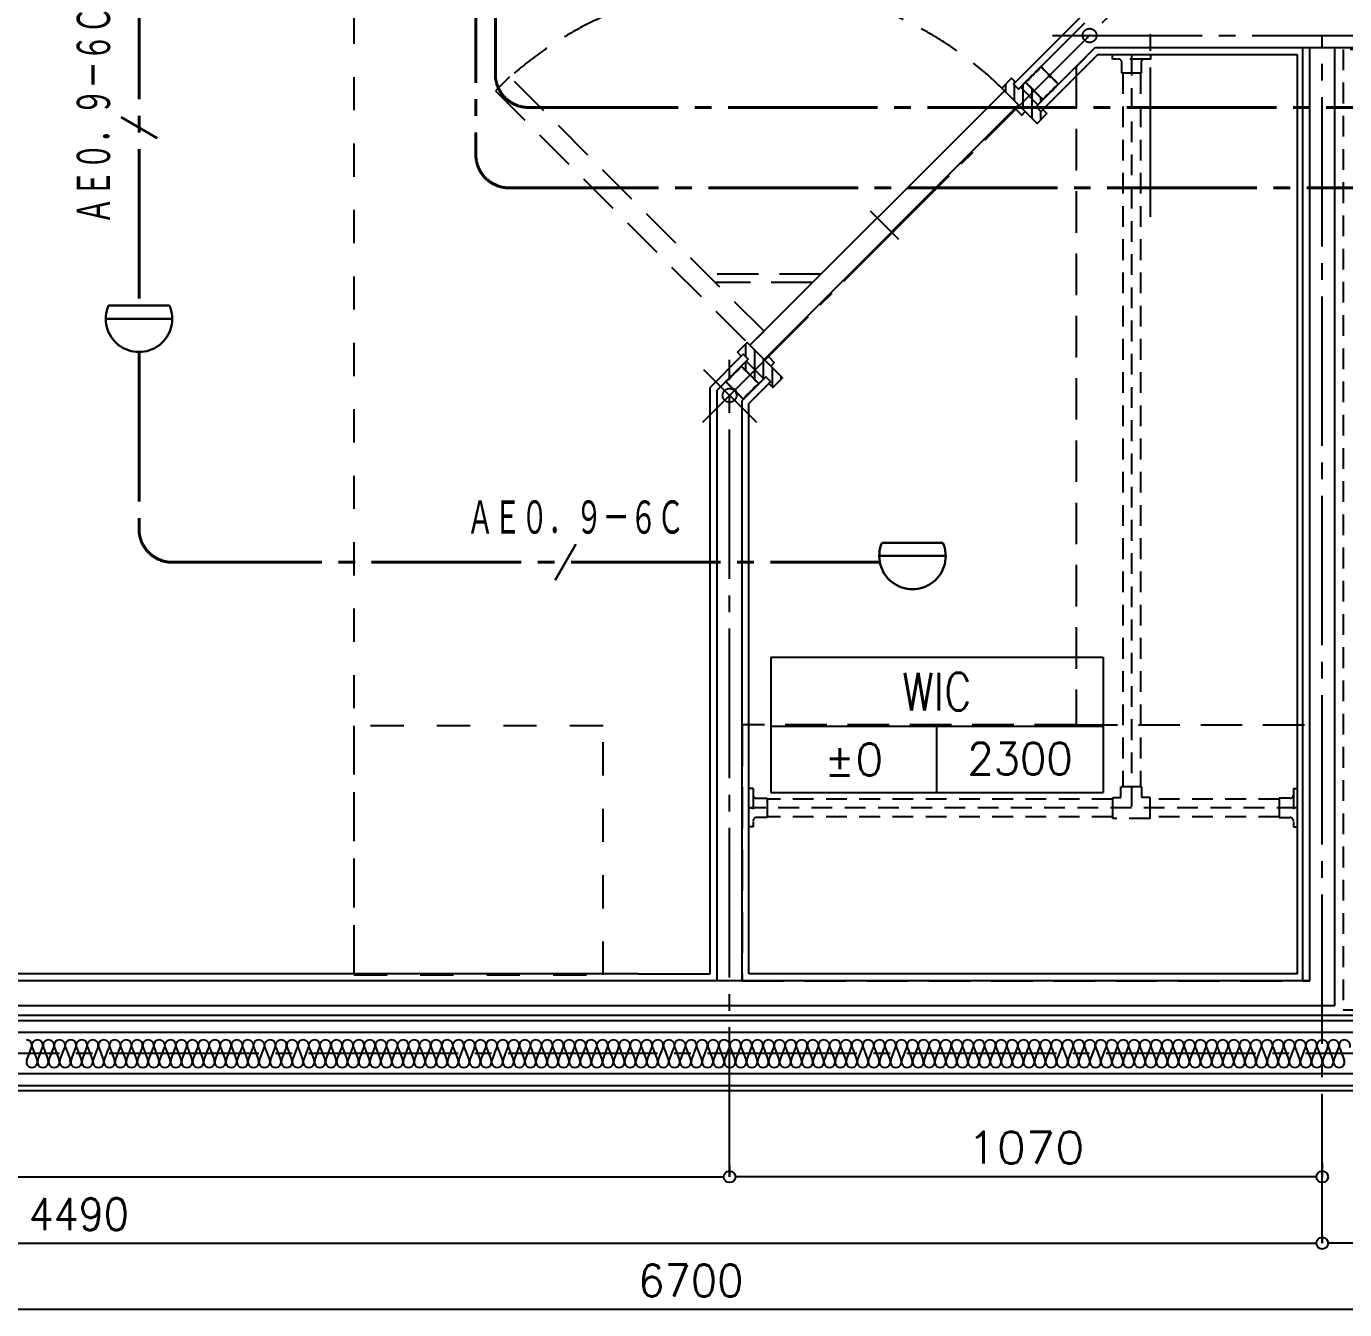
# Model space of a CAD drawing. Header units: millimetres. Extents: x 8300 to 98248, y -10383 to 40000.
# Drawn here: x 24750 to 27130, y 11837 to 14155 of the extents above; entities that cross this region are included whole.
import ezdxf
from ezdxf.enums import TextEntityAlignment as Align

# ---------------------------------------------------------------- set-up
doc = ezdxf.new("R2010")
doc.units = ezdxf.units.MM
doc.header["$LTSCALE"] = 300
for name, pattern in [('CADEWA_LINE5', [1.2, 0.9, -0.1, 0.1, -0.1]), ('CADEWA_LINE6', [2.1, 1.8, -0.1, 0.1, -0.1]), ('DASH-N', [0.375, 0.25, -0.125]), ('DASH-S', [0.2, 0.125, -0.075]), ('HIDDEN3', [0.2, 0.1, -0.1])]:
    doc.linetypes.add(name, pattern=pattern)
for name, color, linetype in [('525EH_Tenjyo(3)', 7, 'CONTINUOUS'), ('E配T_その他－１', 7, 'CONTINUOUS'), ('K建0_壁', 7, 'CONTINUOUS')]:
    doc.layers.add(name, color=color, linetype=linetype)
doc.styles.add('MS Gothic2', font='msgothic.ttc', dxfattribs={"width": 0.6})
doc.styles.add('txt2', font='txt.shx', dxfattribs={"width": 1.197332, "bigfont": 'extfont2'})

# ---------------------------------------------------------------- blocks, each defined once
blk = doc.blocks.new('ZGroup251', base_point=(25157.4, 15789.9))
at = {"layer": 'E配T_その他－１', "color": 1, "linetype": 'CADEWA_LINE5', "lineweight": 40}
for p, q in [((25597.2, 14322.8), (25597.2, 14068)), ((25657.2, 14008), (27764.8, 14008))]:
    blk.add_line(p, q, dxfattribs=at)
blk.add_arc((25657.2, 14068), 60, 180, 270, dxfattribs=at)
blk = doc.blocks.new('ZGroup253', base_point=(25617.7, 15705.3))
at = {"layer": 'E配T_その他－１', "color": 1, "linetype": 'CADEWA_LINE5', "lineweight": 40}
for p, q in [((25561.9, 14322.8), (25561.9, 13922.8)), ((25621.9, 13862.8), (28685.4, 13862.8))]:
    blk.add_line(p, q, dxfattribs=at)
blk.add_arc((25621.9, 13922.8), 60, 180, 270, dxfattribs=at)
blk = doc.blocks.new('ZGroup275', base_point=(24953.8, 13608.4))
at = {"layer": '525EH_Tenjyo(3)', "color": 6, "linetype": 'Continuous', "lineweight": 30}
for p, q in [((24898.9, 13650.4), (25008.8, 13650.4)), ((24893.9, 13626.4), (25013.8, 13626.4))]:
    blk.add_line(p, q, dxfattribs=at)
blk.add_arc((24953.8, 13626.4), 60, 156.4305, 23.5695, dxfattribs=at)
blk = doc.blocks.new('ZGroup276', base_point=(26350.2, 13180))
at = {"layer": '525EH_Tenjyo(3)', "color": 6, "linetype": 'Continuous', "lineweight": 30}
for p, q in [((26295.3, 13222), (26405.2, 13222)), ((26290.3, 13198), (26410.2, 13198))]:
    blk.add_line(p, q, dxfattribs=at)
blk.add_arc((26350.2, 13198), 60, 156.4305, 23.5695, dxfattribs=at)
blk = doc.blocks.new('ZGroup277', base_point=(26876.2, 14282.1))
at = {"layer": 'E配T_その他－１', "color": 1, "linetype": 'CADEWA_LINE5', "lineweight": 40}
blk.add_line((24953.8, 14292.8), (24953.8, 13650.4), dxfattribs=at)
blk = doc.blocks.new('ZGroup278', base_point=(24903.3, 13990.3))
at = {"layer": 'E配T_その他－１', "color": 3, "linetype": 'Continuous', "lineweight": 30}
blk.add_line((24921.4, 13990.3), (24986.3, 13952.8), dxfattribs=at)
at = {"layer": 'E配T_その他－１', "color": 3, "lineweight": -3, "style": 'MS Gothic2', "width": 0.6}
blk.add_text('ＡＥ０．９－６Ｃ', height=60, rotation=90, dxfattribs=at).set_placement((24871.5, 13797.1), align=Align.MIDDLE_LEFT)
blk = doc.blocks.new('ZGroup279', base_point=(25622.6, 13376.5))
at = {"layer": 'E配T_その他－１', "color": 1, "linetype": 'CADEWA_LINE5', "lineweight": 40}
for p, q in [((24953.8, 13566.4), (24953.8, 13246.6)), ((25013.8, 13186.6), (26291.3, 13186.6))]:
    blk.add_line(p, q, dxfattribs=at)
blk.add_arc((25013.8, 13246.6), 60, 180, 270, dxfattribs=at)
blk = doc.blocks.new('ZGroup280', base_point=(25738.5, 13236.9))
at = {"layer": 'E配T_その他－１', "color": 3, "linetype": 'Continuous', "lineweight": 30}
blk.add_line((25742.4, 13219.1), (25704.9, 13154.2), dxfattribs=at)
at = {"layer": 'E配T_その他－１', "color": 3, "lineweight": -3, "style": 'MS Gothic2', "width": 0.6}
blk.add_text('ＡＥ０．９－６Ｃ', height=60, dxfattribs=at).set_placement((25545.3, 13268.3), align=Align.MIDDLE_LEFT)
blk = doc.blocks.new('ZGroup295', base_point=(26394.4, 12893))
at = {"layer": 'K建0_壁', "color": 250, "linetype": 'Continuous', "lineweight": -3}
for p, q in [((26094.4, 13015.5), (26694.4, 13015.5)), ((26094.4, 13015.5), (26094.4, 12770.5)), ((26694.4, 13015.5), (26694.4, 12770.5)), ((26094.4, 12890.5), (26694.4, 12890.5)), ((26394.4, 12770.5), (26394.4, 12890.5)), ((26094.4, 12770.5), (26694.4, 12770.5))]:
    blk.add_line(p, q, dxfattribs=at)
at = {"layer": 'K建0_壁', "color": 250, "lineweight": -3, "style": 'txt2'}
for s, height, width, p in [('WIC', 67.93, 0.809556, (26394.4, 12953)), ('±0', 57.6, 1.034314, (26244.4, 12830.5)), ('2300', 57.6, 0.9625, (26544.4, 12831.8))]:
    blk.add_text(s, height=height, dxfattribs=dict(at, width=width)).set_placement(p, align=Align.MIDDLE_CENTER)

msp = doc.modelspace()

# ---------------------------------------------------------------- linework, layer by layer
at = {"layer": 'K建0_壁', "color": 250, "linetype": 'CADEWA_LINE5', "lineweight": -3}
for p, q in [((26780, 13810.3), (26780, 19391.4)), ((25971.6, 13439.6), (26719.4, 14187.4)), ((26603.2, 14138), (29267, 14138)), ((27090, 11956.7), (27090, 14138)), ((26020, 12076.7), (26020, 13552.4)), ((25973.1, 13534.9), (26068.4, 13439.6)), ((19860, 12300), (31156, 12300))]:
    msp.add_line(p, q, dxfattribs=at)
at = {"layer": 'K建0_壁', "color": 250, "linetype": 'Continuous', "lineweight": -3}
for p, q in [((26655.5, 14173), (26536.2, 14053.7)), ((26660.7, 14160.5), (26545, 14044.8)), ((26679.3, 14115.5), (26576.8, 14013)), ((28368, 14115.5), (26679.3, 14115.5)), ((27055, 12430.5), (27055, 14115.5)), ((27067.5, 12430.5), (27067.5, 14115.5)), ((26684.5, 14103), (26585.7, 14004.2)), ((27045.5, 14103), (26684.5, 14103)), ((27045.5, 12443), (27045.5, 14103)), ((26564.5, 14064.3), (26566.9, 14066.8)), ((26564.9, 14064), (26567.2, 14066.4)), ((26566.9, 14066.8), (26568.4, 14067.4)), ((26567.2, 14066.4), (26568.6, 14067)), ((26569.1, 14068.9), (26568.4, 14067.4)), ((26569.4, 14068.6), (26568.8, 14067.2)), ((26571.5, 14071.4), (26569.1, 14068.9)), ((26571.8, 14071), (26569.4, 14068.6)), ((26573, 14072), (26571.5, 14071.4)), ((26573.4, 14071.7), (26571.8, 14071)), ((26573.7, 14073.5), (26573, 14072)), ((26574, 14073.1), (26573.4, 14071.7)), ((26575.1, 14074.1), (26573.7, 14073.5)), ((26575.5, 14073.8), (26574, 14073.1)), ((26575.8, 14075.6), (26575.1, 14074.1)), ((26576.1, 14075.3), (26575.5, 14073.8)), ((26577.3, 14076.2), (26575.8, 14075.6)), ((26577.6, 14075.9), (26576.1, 14075.3)), ((26577.9, 14077.7), (26577.3, 14076.2)), ((26578.3, 14077.5), (26577.6, 14075.9)), ((26581.4, 14081.3), (26577.9, 14077.7)), ((26581.8, 14080.9), (26578.2, 14077.4)), ((26589.4, 14074.1), (26582.5, 14080.9)), ((26582.9, 14081.3), (26589.7, 14074.4)), ((26589.4, 14074.1), (26589.2, 14073.2)), ((26590.1, 14073.4), (26589.2, 14073.2)), ((26589.7, 14074.4), (26589.6, 14073.6)), ((26589.6, 14073.6), (26590.4, 14073.7)), ((26590.1, 14073.4), (26599.3, 14064.2)), ((26590.4, 14073.7), (26599.7, 14064.5)), ((26595.2, 14066.4), (26598.4, 14063.2)), ((26595.8, 14067), (26595.5, 14066.7)), ((26595.5, 14066.7), (26598.7, 14063.5)), ((26595.8, 14067), (26599, 14063.8)), ((26518, 14049.6), (26518, 14036.5)), ((26533.9, 14056), (26533.9, 14051.4)), ((26533.9, 14048.9), (26533.9, 14020.7)), ((26554.6, 14054.4), (26558.1, 14057.9)), ((26554.6, 14053), (26561.4, 14046.1)), ((26554.9, 14054.1), (26558.4, 14057.6)), ((26561.7, 14046.5), (26554.9, 14053.3)), ((26558.1, 14057.9), (26559.6, 14058.6)), ((26558.3, 14057.5), (26559.9, 14058.2)), ((26559.6, 14058.6), (26560.2, 14060)), ((26559.9, 14058.2), (26560.6, 14059.7)), ((26560.2, 14060), (26561.7, 14060.7)), ((26560.6, 14059.7), (26562.1, 14060.3)), ((26561.4, 14046.1), (26562.3, 14046.3)), ((26561.7, 14060.7), (26562.4, 14062.2)), ((26561.7, 14046.5), (26562.6, 14046.6)), ((26562.1, 14060.3), (26562.7, 14061.8)), ((26562.3, 14046.3), (26562.1, 14045.4)), ((26562.1, 14045.4), (26577.4, 14030.1)), ((26562.4, 14062.2), (26563.8, 14062.8)), ((26562.5, 14045.7), (26562.6, 14046.6)), ((26577.7, 14030.5), (26562.5, 14045.7)), ((26562.7, 14061.8), (26564.2, 14062.5)), ((26563.8, 14062.8), (26564.5, 14064.3)), ((26564.2, 14062.5), (26564.9, 14064)), ((26605.4, 14058.1), (26600.3, 14063.1)), ((26600.7, 14063.5), (26605.7, 14058.4)), ((26605.8, 14043.5), (26605.1, 14042)), ((26605.4, 14058.1), (26605.2, 14057.2)), ((26606.1, 14057.4), (26605.2, 14057.2)), ((26606.1, 14043.1), (26605.5, 14041.7)), ((26605.6, 14057.6), (26605.7, 14058.4)), ((26606.4, 14057.7), (26605.6, 14057.6)), ((26607.3, 14044.1), (26605.8, 14043.5)), ((26606.1, 14057.4), (26612.9, 14050.5)), ((26607.6, 14043.8), (26606.1, 14043.1)), ((26613.3, 14050.9), (26606.4, 14057.7)), ((26607.9, 14045.6), (26607.3, 14044.1)), ((26608.2, 14045.3), (26607.6, 14043.8)), ((26609.5, 14046.3), (26607.9, 14045.6)), ((26609.7, 14045.9), (26608.2, 14045.3)), ((26609.5, 14046.3), (26612.9, 14049.8)), ((26613.3, 14049.4), (26609.7, 14045.9)), ((26578.3, 14030.3), (26577.4, 14030.1)), ((26577.7, 14030.5), (26578.6, 14030.6)), ((26578.1, 14029.4), (26578.3, 14030.3)), ((26578.1, 14029.4), (26585, 14022.6)), ((26578.5, 14029.7), (26578.6, 14030.6)), ((26578.5, 14029.7), (26585.3, 14022.9)), ((26581.5, 14026.1), (26581.5, 14017.7)), ((26589.5, 14026.4), (26586.1, 14022.9)), ((26586.4, 14022.6), (26589.9, 14026.1)), ((26589.5, 14026.4), (26590.2, 14027.9)), ((26589.9, 14026.1), (26590.6, 14027.6)), ((26590.2, 14027.9), (26591.7, 14028.6)), ((26590.6, 14027.6), (26592, 14028.2)), ((26591.7, 14028.6), (26592.3, 14030.1)), ((26592, 14028.2), (26592.7, 14029.7)), ((26592.3, 14030.1), (26593.8, 14030.7)), ((26592.7, 14029.7), (26594.2, 14030.4)), ((26593.8, 14030.7), (26594.5, 14032.2)), ((26594.2, 14030.4), (26594.8, 14031.8)), ((26594.5, 14032.2), (26596, 14032.9)), ((26594.8, 14031.8), (26596.3, 14032.5)), ((26596, 14032.9), (26598.4, 14035.2)), ((26596.3, 14032.5), (26598.8, 14034.9)), ((26599.1, 14036.8), (26598.4, 14035.2)), ((26598.8, 14034.9), (26599.4, 14036.4)), ((26599.1, 14036.8), (26600.6, 14037.4)), ((26600.9, 14037.1), (26599.4, 14036.4)), ((26603, 14039.8), (26600.6, 14037.4)), ((26603.4, 14039.5), (26600.9, 14037.1)), ((26604, 14041), (26603.4, 14039.5)), ((26605.5, 14041.7), (26604, 14041)), ((26581.5, 14001.3), (26581.5, 13985.8)), ((26273.8, 13821.1), (26324.7, 13770.2)), ((26048.9, 13580.6), (26048.9, 13558.1)), ((26041.2, 13558.7), (25985, 13502.5)), ((26050.1, 13549.9), (25997.5, 13497.3)), ((26048.9, 13548.8), (26048.9, 13533.3)), ((26018.7, 13517.6), (26019.3, 13519.1)), ((26019, 13517.3), (26019.6, 13518.8)), ((26019.3, 13519.1), (26020.8, 13519.7)), ((26019.6, 13518.8), (26021.1, 13519.4)), ((26020.8, 13519.7), (26021.4, 13521.2)), ((26021.1, 13519.4), (26021.8, 13520.9)), ((26021.4, 13521.2), (26022.9, 13521.9)), ((26021.8, 13520.9), (26023.2, 13521.5)), ((26022.9, 13521.9), (26023.5, 13523.4)), ((26023.2, 13521.5), (26023.9, 13523.1)), ((26023.5, 13523.4), (26026, 13525.8)), ((26023.9, 13523.1), (26026.3, 13525.5)), ((26026, 13525.8), (26027.5, 13526.5)), ((26026.3, 13525.5), (26027.7, 13526.1)), ((26028.1, 13528), (26027.5, 13526.5)), ((26028.5, 13527.7), (26027.9, 13526.3)), ((26030.6, 13530.4), (26028.1, 13528)), ((26030.9, 13530), (26028.5, 13527.7)), ((26032.1, 13531.1), (26030.6, 13530.4)), ((26032.4, 13530.7), (26030.9, 13530)), ((26032.7, 13532.5), (26032.1, 13531.1)), ((26033.1, 13532.2), (26032.4, 13530.7)), ((26034.2, 13533.2), (26032.7, 13532.5)), ((26034.6, 13532.8), (26033.1, 13532.2)), ((26034.8, 13534.7), (26034.2, 13533.2)), ((26035.2, 13534.3), (26034.6, 13532.8)), ((26036.3, 13535.3), (26034.8, 13534.7)), ((26036.7, 13535), (26035.2, 13534.3)), ((26037, 13536.8), (26036.3, 13535.3)), ((26037.4, 13536.6), (26036.7, 13535)), ((26040.5, 13540.3), (26037, 13536.8)), ((26040.8, 13540), (26037.3, 13536.5)), ((26048.4, 13533.2), (26041.6, 13540)), ((26041.9, 13540.3), (26048.8, 13533.5)), ((26048.4, 13533.2), (26048.3, 13532.3)), ((26049.2, 13532.4), (26048.3, 13532.3)), ((26048.8, 13533.5), (26048.6, 13532.6)), ((26048.6, 13532.6), (26049.5, 13532.8)), ((26064.4, 13517.2), (26049.2, 13532.4)), ((26049.5, 13532.8), (26064.8, 13517.5)), ((26096.6, 13538.7), (26096.6, 13503.4)), ((26112.4, 13522.8), (26112.4, 13516.8)), ((25985, 12443), (25985, 13502.5)), ((25997.5, 12430.5), (25997.5, 13497.3)), ((26013.6, 13513.5), (26017.2, 13517)), ((26013.6, 13512), (26020.5, 13505.2)), ((26014, 13513.1), (26017.5, 13516.7)), ((26020.8, 13505.5), (26014, 13512.4)), ((26017.2, 13517), (26018.7, 13517.6)), ((26017.3, 13516.6), (26019, 13517.3)), ((26020.5, 13505.2), (26021.3, 13505.3)), ((26020.8, 13505.5), (26021.7, 13505.7)), ((26021.3, 13505.3), (26021.2, 13504.5)), ((26021.2, 13504.5), (26030.4, 13495.2)), ((26021.5, 13504.8), (26021.7, 13505.7)), ((26021.5, 13504.8), (26030.7, 13495.6)), ((26027.9, 13499.1), (26028.2, 13499.4)), ((26027.9, 13499.1), (26031.1, 13495.9)), ((26028.2, 13499.4), (26031.4, 13496.2)), ((26028.5, 13499.7), (26031.7, 13496.5)), ((26081.9, 13518.1), (26042.5, 13478.7)), ((26090.7, 13509.2), (26055, 13473.5)), ((26058.1, 13495.8), (26057.5, 13494.3)), ((26057.8, 13494), (26058.5, 13495.5)), ((26058.1, 13495.8), (26059.7, 13496.5)), ((26060, 13496.1), (26058.5, 13495.5)), ((26062, 13498.9), (26059.7, 13496.5)), ((26062.4, 13498.6), (26060, 13496.1)), ((26062.7, 13500.4), (26062, 13498.9)), ((26063.1, 13500.1), (26062.4, 13498.6)), ((26064.2, 13501.1), (26062.7, 13500.4)), ((26064.5, 13500.7), (26063.1, 13500.1)), ((26064.8, 13502.6), (26064.2, 13501.1)), ((26064.4, 13517.2), (26064.3, 13516.3)), ((26065.2, 13516.4), (26064.3, 13516.3)), ((26065.2, 13502.2), (26064.5, 13500.7)), ((26064.6, 13516.6), (26064.8, 13517.5)), ((26065.5, 13516.8), (26064.6, 13516.6)), ((26066.3, 13503.2), (26064.8, 13502.6)), ((26065.2, 13516.4), (26072, 13509.6)), ((26066.7, 13502.8), (26065.2, 13502.2)), ((26065.5, 13516.8), (26072.3, 13509.9)), ((26067, 13504.7), (26066.3, 13503.2)), ((26067.3, 13504.3), (26066.7, 13502.8)), ((26068.5, 13505.4), (26067, 13504.7)), ((26068.8, 13505), (26067.3, 13504.3)), ((26068.5, 13505.4), (26072, 13508.8)), ((26072.3, 13508.5), (26068.8, 13505)), ((26031.4, 13494.2), (26036.5, 13489.2)), ((26036.8, 13489.5), (26031.8, 13494.6)), ((26037.3, 13489.3), (26036.5, 13489.2)), ((26036.8, 13489.5), (26037.7, 13489.7)), ((26037.2, 13488.5), (26037.3, 13489.3)), ((26044, 13481.6), (26037.2, 13488.5)), ((26037.5, 13488.8), (26037.7, 13489.7)), ((26037.5, 13488.8), (26044.4, 13482)), ((26042.5, 12430.5), (26042.5, 13478.7)), ((26048.6, 13485.4), (26045.1, 13482)), ((26045.5, 13481.6), (26049, 13485.2)), ((26048.6, 13485.4), (26049.3, 13487)), ((26049, 13485.2), (26049.6, 13486.7)), ((26049.3, 13487), (26050.8, 13487.6)), ((26049.6, 13486.7), (26051.1, 13487.3)), ((26050.8, 13487.6), (26051.4, 13489.1)), ((26051.1, 13487.3), (26051.7, 13488.8)), ((26051.4, 13489.1), (26052.9, 13489.8)), ((26051.7, 13488.8), (26053.2, 13489.4)), ((26053.2, 13489.4), (26053.9, 13490.9)), ((26053.9, 13490.9), (26055.4, 13491.5)), ((26055, 12443), (26055, 13473.5)), ((26055.1, 13491.9), (26057.5, 13494.3)), ((26055.4, 13491.5), (26057.8, 13494)), ((27067.5, 12430.5), (22757.5, 12430.5)), ((25855, 12443), (22770, 12443)), ((25855, 12443), (25985, 12443)), ((27045.5, 12443), (26055, 12443)), ((27112.5, 12385.5), (22712.5, 12385.5)), ((29241.5, 12358.5), (22650, 12358.5)), ((29962.5, 12337.5), (22650, 12337.5)), ((24751.1, 12287.5), (24759.8, 12310.4)), ((24761.1, 12310.4), (24769.8, 12287.5)), ((24771.1, 12287.5), (24779.8, 12310.4)), ((24781.1, 12310.4), (24789.8, 12287.5)), ((24791.1, 12287.5), (24799.8, 12310.4)), ((24801.1, 12310.4), (24809.8, 12287.5)), ((24811.1, 12287.5), (24819.8, 12310.4)), ((24821.1, 12310.4), (24829.8, 12287.5)), ((24831.1, 12287.5), (24839.8, 12310.4)), ((24841.1, 12310.4), (24849.8, 12287.5)), ((24851.1, 12287.5), (24859.8, 12310.4)), ((24861.1, 12310.4), (24869.8, 12287.5)), ((24871.1, 12287.5), (24879.8, 12310.4)), ((24881.1, 12310.4), (24889.8, 12287.5)), ((24891.1, 12287.5), (24899.8, 12310.4)), ((24901.1, 12310.4), (24909.8, 12287.5)), ((24911.1, 12287.5), (24919.8, 12310.4)), ((24921.1, 12310.4), (24929.8, 12287.5)), ((24931.1, 12287.5), (24939.8, 12310.4)), ((24941.1, 12310.4), (24949.8, 12287.5)), ((24951.1, 12287.5), (24959.8, 12310.4)), ((24961.1, 12310.4), (24969.8, 12287.5)), ((24971.1, 12287.5), (24979.8, 12310.4)), ((24981.1, 12310.4), (24989.8, 12287.5)), ((24991.1, 12287.5), (24999.8, 12310.4)), ((25001.1, 12310.4), (25009.8, 12287.5)), ((25011.1, 12287.5), (25019.8, 12310.4)), ((25021.1, 12310.4), (25029.8, 12287.5)), ((25031.1, 12287.5), (25039.8, 12310.4)), ((25041.1, 12310.4), (25049.8, 12287.5)), ((25051.1, 12287.5), (25059.8, 12310.4)), ((25061.1, 12310.4), (25069.8, 12287.5)), ((25071.1, 12287.5), (25079.8, 12310.4)), ((25081.1, 12310.4), (25089.8, 12287.5)), ((25091.1, 12287.5), (25099.8, 12310.4)), ((25101.1, 12310.4), (25109.8, 12287.5)), ((25111.1, 12287.5), (25119.8, 12310.4)), ((25121.1, 12310.4), (25129.8, 12287.5)), ((25131.1, 12287.5), (25139.8, 12310.4)), ((25141.1, 12310.4), (25149.8, 12287.5)), ((25151.1, 12287.5), (25159.8, 12310.4)), ((25161.1, 12310.4), (25169.8, 12287.5)), ((25171.1, 12287.5), (25179.8, 12310.4)), ((25181.1, 12310.4), (25189.8, 12287.5)), ((25191.1, 12287.5), (25199.8, 12310.4)), ((25201.1, 12310.4), (25209.8, 12287.5)), ((25211.1, 12287.5), (25219.8, 12310.4)), ((25221.1, 12310.4), (25229.8, 12287.5)), ((25231.1, 12287.5), (25239.8, 12310.4)), ((25241.1, 12310.4), (25249.8, 12287.5)), ((25251.1, 12287.5), (25259.8, 12310.4)), ((25261.1, 12310.4), (25269.8, 12287.5)), ((25271.1, 12287.5), (25279.8, 12310.4)), ((25281.1, 12310.4), (25289.8, 12287.5)), ((25291.1, 12287.5), (25299.8, 12310.4)), ((25301.1, 12310.4), (25309.8, 12287.5)), ((25311.1, 12287.5), (25319.8, 12310.4)), ((25321.1, 12310.4), (25329.8, 12287.5)), ((25331.1, 12287.5), (25339.8, 12310.4)), ((25341.1, 12310.4), (25349.8, 12287.5)), ((25351.1, 12287.5), (25359.8, 12310.4)), ((25361.1, 12310.4), (25369.8, 12287.5)), ((25371.1, 12287.5), (25379.8, 12310.4)), ((25381.1, 12310.4), (25389.8, 12287.5)), ((25391.1, 12287.5), (25399.8, 12310.4)), ((25401.1, 12310.4), (25409.8, 12287.5)), ((25411.1, 12287.5), (25419.8, 12310.4)), ((25421.1, 12310.4), (25429.8, 12287.5)), ((25431.1, 12287.5), (25439.8, 12310.4)), ((25441.1, 12310.4), (25449.8, 12287.5)), ((25451.1, 12287.5), (25459.8, 12310.4)), ((25461.1, 12310.4), (25469.8, 12287.5)), ((25471.1, 12287.5), (25479.8, 12310.4)), ((25481.1, 12310.4), (25489.8, 12287.5)), ((25491.1, 12287.5), (25499.8, 12310.4)), ((25501.1, 12310.4), (25509.8, 12287.5)), ((25511.1, 12287.5), (25519.8, 12310.4)), ((25521.1, 12310.4), (25529.8, 12287.5)), ((25531.1, 12287.5), (25539.8, 12310.4)), ((25541.1, 12310.4), (25549.8, 12287.5)), ((25551.1, 12287.5), (25559.8, 12310.4)), ((25561.1, 12310.4), (25569.8, 12287.5)), ((25571.1, 12287.5), (25579.8, 12310.4)), ((25581.1, 12310.4), (25589.8, 12287.5)), ((25591.1, 12287.5), (25599.8, 12310.4)), ((25601.1, 12310.4), (25609.8, 12287.5)), ((25611.1, 12287.5), (25619.8, 12310.4)), ((25621.1, 12310.4), (25629.8, 12287.5)), ((25631.1, 12287.5), (25639.8, 12310.4)), ((25641.1, 12310.4), (25649.8, 12287.5)), ((25651.1, 12287.5), (25659.8, 12310.4)), ((25661.1, 12310.4), (25669.8, 12287.5)), ((25671.1, 12287.5), (25679.8, 12310.4)), ((25681.1, 12310.4), (25689.8, 12287.5)), ((25691.1, 12287.5), (25699.8, 12310.4)), ((25701.1, 12310.4), (25709.8, 12287.5)), ((25711.1, 12287.5), (25719.8, 12310.4)), ((25721.1, 12310.4), (25729.8, 12287.5)), ((25731.1, 12287.5), (25739.8, 12310.4)), ((25741.1, 12310.4), (25749.8, 12287.5)), ((25751.1, 12287.5), (25759.8, 12310.4)), ((25761.1, 12310.4), (25769.8, 12287.5)), ((25771.1, 12287.5), (25779.8, 12310.4)), ((25781.1, 12310.4), (25789.8, 12287.5)), ((25791.1, 12287.5), (25799.8, 12310.4)), ((25801.1, 12310.4), (25809.8, 12287.5)), ((25811.1, 12287.5), (25819.8, 12310.4)), ((25821.1, 12310.4), (25829.8, 12287.5)), ((25831.1, 12287.5), (25839.8, 12310.4)), ((25841.1, 12310.4), (25849.8, 12287.5)), ((25851.1, 12287.5), (25859.8, 12310.4)), ((25861.1, 12310.4), (25869.8, 12287.5)), ((25871.1, 12287.5), (25879.8, 12310.4)), ((25881.1, 12310.4), (25889.8, 12287.5)), ((25891.1, 12287.5), (25899.8, 12310.4)), ((25901.1, 12310.4), (25909.8, 12287.5)), ((25911.1, 12287.5), (25919.8, 12310.4)), ((25921.1, 12310.4), (25929.8, 12287.5)), ((25931.1, 12287.5), (25939.8, 12310.4)), ((25941.1, 12310.4), (25949.8, 12287.5)), ((25951.1, 12287.5), (25959.8, 12310.4)), ((25961.1, 12310.4), (25969.8, 12287.5)), ((25971.1, 12287.5), (25979.8, 12310.4)), ((25981.1, 12310.4), (25989.8, 12287.5)), ((25991.1, 12287.5), (25999.8, 12310.4)), ((26001.1, 12310.4), (26009.8, 12287.5)), ((26011.1, 12287.5), (26019.8, 12310.4)), ((26021.1, 12310.4), (26029.8, 12287.5)), ((26031.1, 12287.5), (26039.8, 12310.4)), ((26041.1, 12310.4), (26049.8, 12287.5)), ((26051.1, 12287.5), (26059.8, 12310.4)), ((26061.1, 12310.4), (26069.8, 12287.5)), ((26071.1, 12287.5), (26079.8, 12310.4)), ((26081.1, 12310.4), (26089.8, 12287.5)), ((26091.1, 12287.5), (26099.8, 12310.4)), ((26101.1, 12310.4), (26109.8, 12287.5)), ((26111.1, 12287.5), (26119.8, 12310.4)), ((26121.1, 12310.4), (26129.8, 12287.5)), ((26131.1, 12287.5), (26139.8, 12310.4)), ((26141.1, 12310.4), (26149.8, 12287.5)), ((26151.1, 12287.5), (26159.8, 12310.4)), ((26161.1, 12310.4), (26169.8, 12287.5)), ((26171.1, 12287.5), (26179.8, 12310.4)), ((26181.1, 12310.4), (26189.8, 12287.5)), ((26191.1, 12287.5), (26199.8, 12310.4)), ((26201.1, 12310.4), (26209.8, 12287.5)), ((26211.1, 12287.5), (26219.8, 12310.4)), ((26221.1, 12310.4), (26229.8, 12287.5)), ((26231.1, 12287.5), (26239.8, 12310.4)), ((26241.1, 12310.4), (26249.8, 12287.5)), ((26251.1, 12287.5), (26259.8, 12310.4)), ((26261.1, 12310.4), (26269.8, 12287.5)), ((26271.1, 12287.5), (26279.8, 12310.4)), ((26281.1, 12310.4), (26289.8, 12287.5)), ((26291.1, 12287.5), (26299.8, 12310.4)), ((26301.1, 12310.4), (26309.8, 12287.5)), ((26311.1, 12287.5), (26319.8, 12310.4)), ((26321.1, 12310.4), (26329.8, 12287.5)), ((26331.1, 12287.5), (26339.8, 12310.4)), ((26341.1, 12310.4), (26349.8, 12287.5)), ((26351.1, 12287.5), (26359.8, 12310.4)), ((26361.1, 12310.4), (26369.8, 12287.5)), ((26371.1, 12287.5), (26379.8, 12310.4)), ((26381.1, 12310.4), (26389.8, 12287.5)), ((26391.1, 12287.5), (26399.8, 12310.4)), ((26401.1, 12310.4), (26409.8, 12287.5)), ((26411.1, 12287.5), (26419.8, 12310.4)), ((26421.1, 12310.4), (26429.8, 12287.5)), ((26431.1, 12287.5), (26439.8, 12310.4)), ((26441.1, 12310.4), (26449.8, 12287.5)), ((26451.1, 12287.5), (26459.8, 12310.4)), ((26461.1, 12310.4), (26469.8, 12287.5)), ((26471.1, 12287.5), (26479.8, 12310.4)), ((26481.1, 12310.4), (26489.8, 12287.5)), ((26491.1, 12287.5), (26499.8, 12310.4)), ((26501.1, 12310.4), (26509.8, 12287.5)), ((26511.1, 12287.5), (26519.8, 12310.4)), ((26521.1, 12310.4), (26529.8, 12287.5)), ((26531.1, 12287.5), (26539.8, 12310.4)), ((26541.1, 12310.4), (26549.8, 12287.5)), ((26551.1, 12287.5), (26559.8, 12310.4)), ((26561.1, 12310.4), (26569.8, 12287.5)), ((26571.1, 12287.5), (26579.8, 12310.4)), ((26581.1, 12310.4), (26589.8, 12287.5)), ((26591.1, 12287.5), (26599.8, 12310.4)), ((26601.1, 12310.4), (26609.8, 12287.5)), ((26611.1, 12287.5), (26619.8, 12310.4)), ((26621.1, 12310.4), (26629.8, 12287.5)), ((26631.1, 12287.5), (26639.8, 12310.4)), ((26641.1, 12310.4), (26649.8, 12287.5)), ((26651.1, 12287.5), (26659.8, 12310.4)), ((26661.1, 12310.4), (26669.8, 12287.5)), ((26671.1, 12287.5), (26679.8, 12310.4)), ((26681.1, 12310.4), (26689.8, 12287.5)), ((26691.1, 12287.5), (26699.8, 12310.4)), ((26701.1, 12310.4), (26709.8, 12287.5)), ((26711.1, 12287.5), (26719.8, 12310.4)), ((26721.1, 12310.4), (26729.8, 12287.5)), ((26731.1, 12287.5), (26739.8, 12310.4)), ((26741.1, 12310.4), (26749.8, 12287.5)), ((26751.1, 12287.5), (26759.8, 12310.4)), ((26761.1, 12310.4), (26769.8, 12287.5)), ((26771.1, 12287.5), (26779.8, 12310.4)), ((26781.1, 12310.4), (26789.8, 12287.5)), ((26791.1, 12287.5), (26799.8, 12310.4)), ((26801.1, 12310.4), (26809.8, 12287.5)), ((26811.1, 12287.5), (26819.8, 12310.4)), ((26821.1, 12310.4), (26829.8, 12287.5)), ((26831.1, 12287.5), (26839.8, 12310.4)), ((26841.1, 12310.4), (26849.8, 12287.5)), ((26851.1, 12287.5), (26859.8, 12310.4)), ((26861.1, 12310.4), (26869.8, 12287.5)), ((26871.1, 12287.5), (26879.8, 12310.4)), ((26881.1, 12310.4), (26889.8, 12287.5)), ((26891.1, 12287.5), (26899.8, 12310.4)), ((26901.1, 12310.4), (26909.8, 12287.5)), ((26911.1, 12287.5), (26919.8, 12310.4)), ((26921.1, 12310.4), (26929.8, 12287.5)), ((26931.1, 12287.5), (26939.8, 12310.4)), ((26941.1, 12310.4), (26949.8, 12287.5)), ((26951.1, 12287.5), (26959.8, 12310.4)), ((26961.1, 12310.4), (26969.8, 12287.5)), ((26971.1, 12287.5), (26979.8, 12310.4)), ((26981.1, 12310.4), (26989.8, 12287.5)), ((26991.1, 12287.5), (26999.8, 12310.4)), ((27001.1, 12310.4), (27009.8, 12287.5)), ((27011.1, 12287.5), (27019.8, 12310.4)), ((27021.1, 12310.4), (27029.8, 12287.5)), ((27031.1, 12287.5), (27039.8, 12310.4)), ((27041.1, 12310.4), (27049.8, 12287.5)), ((27051.1, 12287.5), (27059.8, 12310.4)), ((27061.1, 12310.4), (27069.8, 12287.5)), ((27071.1, 12287.5), (27079.8, 12310.4)), ((27081.1, 12310.4), (27089.8, 12287.5)), ((27091.1, 12287.5), (27099.8, 12310.4)), ((27101.1, 12310.4), (27109.8, 12287.5)), ((27111.1, 12287.5), (27119.8, 12310.4)), ((27121.1, 12310.4), (27129.8, 12287.5)), ((29962.5, 12262.5), (22650, 12262.5)), ((22650, 12241.5), (29941.5, 12241.5)), ((26020, 12095.7), (26020, 12076.7)), ((26020, 12095.7), (26020, 12076.7)), ((27090, 12102.6), (27090, 12076.7)), ((22610.5, 12076.7), (26009.5, 12076.7)), ((27079.5, 12076.7), (26030.5, 12076.7)), ((22610.5, 11956.7), (27079.5, 11956.7)), ((27090, 11971.4), (27090, 11956.7)), ((27090, 11971.4), (27090, 11956.7)), ((29289.5, 11956.7), (27100.5, 11956.7)), ((29289.5, 11836.7), (22610.5, 11836.7))]:
    msp.add_line(p, q, dxfattribs=at)
at = {"layer": 'K建0_壁', "color": 250, "linetype": 'DASH-N', "lineweight": -3}
for p, q in [((26679.3, 14115.5), (26645.5, 14081.7)), ((26185, 13706.8), (25979.4, 13706.8)), ((26170, 13691.8), (25994.4, 13691.8))]:
    msp.add_line(p, q, dxfattribs=at)
at = {"layer": 'K建0_壁', "color": 250, "linetype": 'Continuous', "lineweight": -3, "ltscale": 0.3}
for p, q in [((27112.5, 12385.5), (27112.5, 14115.5)), ((26592.8, 13997.1), (26585.7, 14004.2)), ((29232, 12368), (22650, 12368)), ((29932, 12232), (22650, 12232))]:
    msp.add_line(p, q, dxfattribs=at)
at = {"layer": 'K建0_壁', "color": 250, "linetype": 'DASH-S', "lineweight": -3}
for p, q in [((26711.2, 14095.5), (26711.2, 14103)), ((26780.4, 14095.5), (26711.2, 14095.5)), ((26745.5, 14103), (26745.5, 12743)), ((26780.4, 14095.5), (26769.2, 14095.5)), ((26780.4, 14095.5), (26780.4, 14103)), ((26728.2, 14069.9), (26728.2, 14089.1)), ((26762.8, 14069.9), (26728.2, 14069.9)), ((26729.8, 14069.9), (26729.8, 12781)), ((26761.8, 14069.9), (26761.8, 12781)), ((26762.8, 14089.1), (26762.8, 14069.9)), ((26764.5, 12781), (26726.5, 12781)), ((26726.5, 12762), (26726.5, 12781)), ((26764.5, 12762), (26764.5, 12781)), ((26062.5, 12777.9), (26055, 12777.9)), ((26055, 12708.7), (26055, 12777.9)), ((26062.5, 12777.9), (26062.5, 12708.7)), ((26062.5, 12777.9), (26062.5, 12766.7)), ((26068.9, 12760.3), (26088.1, 12760.3)), ((26088.1, 12760.3), (26088.1, 12725.7)), ((26711.7, 12758.7), (26088.1, 12758.7)), ((26711.7, 12724), (26711.7, 12762)), ((26711.7, 12762), (26726.5, 12762)), ((26779.2, 12762), (26764.5, 12762)), ((26779.2, 12724), (26779.2, 12762)), ((27012.4, 12758.7), (26779.2, 12758.7)), ((27031.6, 12760.3), (27012.4, 12760.3)), ((27012.4, 12760.3), (27012.4, 12725.7)), ((27038, 12777.9), (27038, 12708.7)), ((27038, 12777.9), (27038, 12766.7)), ((27038, 12777.9), (27045.5, 12777.9)), ((27045.5, 12743), (26055, 12743)), ((26055, 12743), (26062.5, 12743)), ((26088.1, 12725.7), (26068.9, 12725.7)), ((26711.7, 12726.7), (26088.1, 12726.7)), ((26779.2, 12724), (26711.7, 12724)), ((27012.4, 12726.7), (26779.2, 12726.7)), ((27012.4, 12725.7), (27031.6, 12725.7)), ((26062.5, 12708.7), (26055, 12708.7)), ((27038, 12708.7), (27045.5, 12708.7))]:
    msp.add_line(p, q, dxfattribs=at)
at = {"layer": 'K建0_壁', "color": 250, "linetype": 'HIDDEN3', "lineweight": -3, "ltscale": 2}
for points in [[(25341.6, 12443), (24341.6, 12443), (24341.6, 14543), (25341.6, 14543)], [(25341.6, 12441.4), (25791.6, 12441.4), (25791.6, 12891.4), (25341.6, 12891.4)]]:
    msp.add_lwpolyline(points, close=True, dxfattribs=at)
at = {"layer": 'K建0_壁', "color": 250, "linetype": 'DASH-N', "lineweight": -3}
for points in [[(26645.5, 14081.7), (26645.5, 12893), (27067.5, 12893), (27067.5, 14115.5), (26679.3, 14115.5)], [(26645.5, 12893), (26042.5, 12893), (26042.5, 12430.5), (27067.5, 12430.5), (27067.5, 12893)]]:
    msp.add_lwpolyline(points, dxfattribs=at)
at = {"layer": 'K建0_壁', "color": 250, "linetype": 'DASH-S', "lineweight": -3}
msp.add_lwpolyline([(29218, 14113), (27128, 14113), (27128, 12378), (29218, 12378)], close=True, dxfattribs=at)
at = {"layer": 'K建0_壁', "color": 250, "linetype": 'DASH-N', "lineweight": -3}
msp.add_lwpolyline([(25597.2, 14038.1), (26056.8, 13578.5), (26082.2, 13604), (25622.6, 14063.6)], close=True, dxfattribs=at)
at = {"layer": 'K建0_壁', "color": 250, "linetype": 'Continuous', "lineweight": -3}
for points in [[(26582.1, 14000.7), (26573.3, 14009.5), (26576.8, 14013), (26545, 14044.8), (26541.5, 14041.3), (26532.7, 14050.1), (26536.2, 14053.7), (26529.1, 14060.8), (26511.4, 14043.1), (26575.1, 13979.4), (26592.8, 13997.1), (26585.7, 14004.2)], [(26576.8, 14013), (26545, 14044.8), (26553.9, 14053.7), (26585.7, 14021.9)], [(26541.8, 14012.7), (26516.4, 14038.1), (26056.8, 13578.5), (26082.2, 13553.1)], [(26553.9, 14000.7), (26543.3, 14011.3), (26536.9, 14004.9), (26547.5, 13994.3)], [(26094.2, 13512.7), (26085.4, 13521.6), (26081.9, 13518.1), (26050.1, 13549.9), (26053.6, 13553.4), (26044.7, 13562.2), (26041.2, 13558.7), (26034.1, 13565.8), (26051.8, 13583.5), (26115.5, 13519.8), (26097.8, 13502.1), (26090.7, 13509.2)], [(26081.9, 13518.1), (26050.1, 13549.9), (26041.2, 13541), (26073, 13509.2)], [(26094.2, 13541), (26083.6, 13551.6), (26090, 13558), (26100.6, 13547.4)]]:
    msp.add_lwpolyline(points, close=True, dxfattribs=at)
for points in [[(26549.7, 14049.5), (26549.7, 14040.1), (26549.7, 14004.8)], [(26605.1, 14042), (26603.7, 14041.4), (26603, 14039.8)], [(26565.6, 14041.9), (26565.6, 14024.3), (26565.6, 13988.9)], [(26064.8, 13570.5), (26064.8, 13535.1), (26064.8, 13517.4)], [(26080.7, 13554.6), (26080.7, 13519.2), (26080.7, 13516.9)], [(26052.9, 13489.8), (26053.5, 13491.2), (26055.1, 13491.9)]]:
    msp.add_lwpolyline(points, dxfattribs=at)
at = {"layer": 'K建0_壁', "color": 250, "linetype": 'CADEWA_LINE5', "lineweight": -3}
for centre in [(26670, 14138), (26020, 13488)]:
    msp.add_circle(centre, 12.5, dxfattribs=at)
at = {"layer": 'K建0_壁', "color": 250, "linetype": 'Continuous', "lineweight": -3}
for centre in [(26020, 12076.7), (26020, 12076.7), (27090, 12076.7), (27090, 11956.7), (27090, 11956.7)]:
    msp.add_circle(centre, 10.5, dxfattribs=at)
at = {"layer": 'K建0_壁', "color": 250, "linetype": 'DASH-N', "lineweight": -3}
msp.add_arc((26056.8, 13578.5), 650, 45, 135, dxfattribs=at)
at = {"layer": 'K建0_壁', "color": 250, "linetype": 'DASH-S', "lineweight": -3}
for centre, start, end in [((26721.8, 14089.1), 0, 90), ((26769.2, 14089.1), 90, 180), ((26068.9, 12766.7), 180, 270), ((27031.6, 12766.7), 270, 0), ((26068.9, 12719.3), 90, 180), ((27031.6, 12719.3), 0, 90)]:
    msp.add_arc(centre, 6.4, start, end, dxfattribs=at)
at = {"layer": 'K建0_壁', "color": 250, "linetype": 'Continuous', "lineweight": -3}
for centre, radius, start, end in [((26582.1, 14080.6), 1, 45, 135), ((26582.1, 14080.6), 0.55, 45, 135), ((26595.7, 14066.9), 0.675, 45, 225), ((26555.3, 14053.7), 1, 135, 225), ((26555.3, 14053.7), 0.55, 135, 225), ((26599.2, 14064), 1.13, 225, 313.6213), ((26599.2, 14064), 0.675, 225, 45), ((26599.2, 14064), 0.225, 225, 45), ((26600.1, 14062.9), 0.75, 45, 135), ((26600.1, 14062.9), 0.3, 45, 135), ((26612.6, 14050.1), 0.55, 315, 45), ((26612.6, 14050.1), 1, 315, 45), ((26585.7, 14023.3), 1, 225, 315), ((26585.7, 14023.3), 0.55, 225, 315), ((26041.2, 13539.6), 1, 45, 135), ((26041.2, 13539.6), 0.55, 45, 135), ((26014.3, 13512.7), 1, 135, 225), ((26014.3, 13512.7), 0.55, 135, 225), ((26028, 13499.2), 0.675, 45, 225), ((26030.9, 13495.7), 0.675, 225, 45), ((26030.9, 13495.7), 0.225, 225, 45), ((26032, 13494.8), 0.75, 135, 225), ((26030.9, 13495.7), 1.12, 316.3787, 45), ((26032, 13494.8), 0.3, 135, 225), ((26071.6, 13509.2), 0.55, 315, 45), ((26071.6, 13509.2), 1, 315, 45), ((26044.7, 13482.3), 1, 225, 315), ((26044.7, 13482.3), 0.55, 225, 315), ((24750.4, 12314), 10, 339.2034, 90), ((24770.4, 12314), 10, 90, 200.7966), ((24770.4, 12314), 10, 339.2034, 90), ((24790.4, 12314), 10, 90, 200.7966), ((24790.4, 12314), 10, 339.2034, 90), ((24810.4, 12314), 10, 90, 200.7966), ((24810.4, 12314), 10, 339.2034, 90), ((24830.4, 12314), 10, 90, 200.7966), ((24830.4, 12314), 10, 339.2034, 90), ((24850.4, 12314), 10, 90, 200.7966), ((24850.4, 12314), 10, 339.2034, 90), ((24870.4, 12314), 10, 90, 200.7966), ((24870.4, 12314), 10, 339.2034, 90), ((24890.4, 12314), 10, 90, 200.7966), ((24890.4, 12314), 10, 339.2034, 90), ((24910.4, 12314), 10, 90, 200.7966), ((24910.4, 12314), 10, 339.2034, 90), ((24930.4, 12314), 10, 90, 200.7966), ((24930.4, 12314), 10, 339.2034, 90), ((24950.4, 12314), 10, 90, 200.7966), ((24950.4, 12314), 10, 339.2034, 90), ((24970.4, 12314), 10, 90, 200.7966), ((24970.4, 12314), 10, 339.2034, 90), ((24990.4, 12314), 10, 90, 200.7966), ((24990.4, 12314), 10, 339.2034, 90), ((25010.4, 12314), 10, 90, 200.7966), ((25010.4, 12314), 10, 339.2034, 90), ((25030.4, 12314), 10, 90, 200.7966), ((25030.4, 12314), 10, 339.2034, 90), ((25050.4, 12314), 10, 90, 200.7966), ((25050.4, 12314), 10, 339.2034, 90), ((25070.4, 12314), 10, 90, 200.7966), ((25070.4, 12314), 10, 339.2034, 90), ((25090.4, 12314), 10, 90, 200.7966), ((25090.4, 12314), 10, 339.2034, 90), ((25110.4, 12314), 10, 90, 200.7966), ((25110.4, 12314), 10, 339.2034, 90), ((25130.4, 12314), 10, 90, 200.7966), ((25130.4, 12314), 10, 339.2034, 90), ((25150.4, 12314), 10, 90, 200.7966), ((25150.4, 12314), 10, 339.2034, 90), ((25170.4, 12314), 10, 90, 200.7966), ((25170.4, 12314), 10, 339.2034, 90), ((25190.4, 12314), 10, 90, 200.7966), ((25190.4, 12314), 10, 339.2034, 90), ((25210.4, 12314), 10, 90, 200.7966), ((25210.4, 12314), 10, 339.2034, 90), ((25230.4, 12314), 10, 90, 200.7966), ((25230.4, 12314), 10, 339.2034, 90), ((25250.4, 12314), 10, 90, 200.7966), ((25250.4, 12314), 10, 339.2034, 90), ((25270.4, 12314), 10, 90, 200.7966), ((25270.4, 12314), 10, 339.2034, 90), ((25290.4, 12314), 10, 90, 200.7966), ((25290.4, 12314), 10, 339.2034, 90), ((25310.4, 12314), 10, 90, 200.7966), ((25310.4, 12314), 10, 339.2034, 90), ((25330.4, 12314), 10, 90, 200.7966), ((25330.4, 12314), 10, 339.2034, 90), ((25350.4, 12314), 10, 90, 200.7966), ((25350.4, 12314), 10, 339.2034, 90), ((25370.4, 12314), 10, 90, 200.7966), ((25370.4, 12314), 10, 339.2034, 90), ((25390.4, 12314), 10, 90, 200.7966), ((25390.4, 12314), 10, 339.2034, 90), ((25410.4, 12314), 10, 90, 200.7966), ((25410.4, 12314), 10, 339.2034, 90), ((25430.4, 12314), 10, 90, 200.7966), ((25430.4, 12314), 10, 339.2034, 90), ((25450.4, 12314), 10, 90, 200.7966), ((25450.4, 12314), 10, 339.2034, 90), ((25470.4, 12314), 10, 90, 200.7966), ((25470.4, 12314), 10, 339.2034, 90), ((25490.4, 12314), 10, 90, 200.7966), ((25490.4, 12314), 10, 339.2034, 90), ((25510.4, 12314), 10, 90, 200.7966), ((25510.4, 12314), 10, 339.2034, 90), ((25530.4, 12314), 10, 90, 200.7966), ((25530.4, 12314), 10, 339.2034, 90), ((25550.4, 12314), 10, 90, 200.7966), ((25550.4, 12314), 10, 339.2034, 90), ((25570.4, 12314), 10, 90, 200.7966), ((25570.4, 12314), 10, 339.2034, 90), ((25590.4, 12314), 10, 90, 200.7966), ((25590.4, 12314), 10, 339.2034, 90), ((25610.4, 12314), 10, 90, 200.7966), ((25610.4, 12314), 10, 339.2034, 90), ((25630.4, 12314), 10, 90, 200.7966), ((25630.4, 12314), 10, 339.2034, 90), ((25650.4, 12314), 10, 90, 200.7966), ((25650.4, 12314), 10, 339.2034, 90), ((25670.4, 12314), 10, 90, 200.7966), ((25670.4, 12314), 10, 339.2034, 90), ((25690.4, 12314), 10, 90, 200.7966), ((25690.4, 12314), 10, 339.2034, 90), ((25710.4, 12314), 10, 90, 200.7966), ((25710.4, 12314), 10, 339.2034, 90), ((25730.4, 12314), 10, 90, 200.7966), ((25730.4, 12314), 10, 339.2034, 90), ((25750.4, 12314), 10, 90, 200.7966), ((25750.4, 12314), 10, 339.2034, 90), ((25770.4, 12314), 10, 90, 200.7966), ((25770.4, 12314), 10, 339.2034, 90), ((25790.4, 12314), 10, 90, 200.7966), ((25790.4, 12314), 10, 339.2034, 90), ((25810.4, 12314), 10, 90, 200.7966), ((25810.4, 12314), 10, 339.2034, 90), ((25830.4, 12314), 10, 90, 200.7966), ((25830.4, 12314), 10, 339.2034, 90), ((25850.4, 12314), 10, 90, 200.7966), ((25850.4, 12314), 10, 339.2034, 90), ((25870.4, 12314), 10, 90, 200.7966), ((25870.4, 12314), 10, 339.2034, 90), ((25890.4, 12314), 10, 90, 200.7966), ((25890.4, 12314), 10, 339.2034, 90), ((25910.4, 12314), 10, 90, 200.7966), ((25910.4, 12314), 10, 339.2034, 90), ((25930.4, 12314), 10, 90, 200.7966), ((25930.4, 12314), 10, 339.2034, 90), ((25950.4, 12314), 10, 90, 200.7966), ((25950.4, 12314), 10, 339.2034, 90), ((25970.4, 12314), 10, 90, 200.7966), ((25970.4, 12314), 10, 339.2034, 90), ((25990.4, 12314), 10, 90, 200.7966), ((25990.4, 12314), 10, 339.2034, 90), ((26010.4, 12314), 10, 90, 200.7966), ((26010.4, 12314), 10, 339.2034, 90), ((26030.4, 12314), 10, 90, 200.7966), ((26030.4, 12314), 10, 339.2034, 90), ((26050.4, 12314), 10, 90, 200.7966), ((26050.4, 12314), 10, 339.2034, 90), ((26070.4, 12314), 10, 90, 200.7966), ((26070.4, 12314), 10, 339.2034, 90), ((26090.4, 12314), 10, 90, 200.7966), ((26090.4, 12314), 10, 339.2034, 90), ((26110.4, 12314), 10, 90, 200.7966), ((26110.4, 12314), 10, 339.2034, 90), ((26130.4, 12314), 10, 90, 200.7966), ((26130.4, 12314), 10, 339.2034, 90), ((26150.4, 12314), 10, 90, 200.7966), ((26150.4, 12314), 10, 339.2034, 90), ((26170.4, 12314), 10, 90, 200.7966), ((26170.4, 12314), 10, 339.2034, 90), ((26190.4, 12314), 10, 90, 200.7966), ((26190.4, 12314), 10, 339.2034, 90), ((26210.4, 12314), 10, 90, 200.7966), ((26210.4, 12314), 10, 339.2034, 90), ((26230.4, 12314), 10, 90, 200.7966), ((26230.4, 12314), 10, 339.2034, 90), ((26250.4, 12314), 10, 90, 200.7966), ((26250.4, 12314), 10, 339.2034, 90), ((26270.4, 12314), 10, 90, 200.7966), ((26270.4, 12314), 10, 339.2034, 90), ((26290.4, 12314), 10, 90, 200.7966), ((26290.4, 12314), 10, 339.2034, 90), ((26310.4, 12314), 10, 90, 200.7966), ((26310.4, 12314), 10, 339.2034, 90), ((26330.4, 12314), 10, 90, 200.7966), ((26330.4, 12314), 10, 339.2034, 90), ((26350.4, 12314), 10, 90, 200.7966), ((26350.4, 12314), 10, 339.2034, 90), ((26370.4, 12314), 10, 90, 200.7966), ((26370.4, 12314), 10, 339.2034, 90), ((26390.4, 12314), 10, 90, 200.7966), ((26390.4, 12314), 10, 339.2034, 90), ((26410.4, 12314), 10, 90, 200.7966), ((26410.4, 12314), 10, 339.2034, 90), ((26430.4, 12314), 10, 90, 200.7966), ((26430.4, 12314), 10, 339.2034, 90), ((26450.4, 12314), 10, 90, 200.7966), ((26450.4, 12314), 10, 339.2034, 90), ((26470.4, 12314), 10, 90, 200.7966), ((26470.4, 12314), 10, 339.2034, 90), ((26490.4, 12314), 10, 90, 200.7966), ((26490.4, 12314), 10, 339.2034, 90), ((26510.4, 12314), 10, 90, 200.7966), ((26510.4, 12314), 10, 339.2034, 90), ((26530.4, 12314), 10, 90, 200.7966), ((26530.4, 12314), 10, 339.2034, 90), ((26550.4, 12314), 10, 90, 200.7966), ((26550.4, 12314), 10, 339.2034, 90), ((26570.4, 12314), 10, 90, 200.7966), ((26570.4, 12314), 10, 339.2034, 90), ((26590.4, 12314), 10, 90, 200.7966), ((26590.4, 12314), 10, 339.2034, 90), ((26610.4, 12314), 10, 90, 200.7966), ((26610.4, 12314), 10, 339.2034, 90), ((26630.4, 12314), 10, 90, 200.7966), ((26630.4, 12314), 10, 339.2034, 90), ((26650.4, 12314), 10, 90, 200.7966), ((26650.4, 12314), 10, 339.2034, 90), ((26670.4, 12314), 10, 90, 200.7966), ((26670.4, 12314), 10, 339.2034, 90), ((26690.4, 12314), 10, 90, 200.7966), ((26690.4, 12314), 10, 339.2034, 90), ((26710.4, 12314), 10, 90, 200.7966), ((26710.4, 12314), 10, 339.2034, 90), ((26730.4, 12314), 10, 90, 200.7966), ((26730.4, 12314), 10, 339.2034, 90), ((26750.4, 12314), 10, 90, 200.7966), ((26750.4, 12314), 10, 339.2034, 90), ((26770.4, 12314), 10, 90, 200.7966), ((26770.4, 12314), 10, 339.2034, 90), ((26790.4, 12314), 10, 90, 200.7966), ((26790.4, 12314), 10, 339.2034, 90), ((26810.4, 12314), 10, 90, 200.7966), ((26810.4, 12314), 10, 339.2034, 90), ((26830.4, 12314), 10, 90, 200.7966), ((26830.4, 12314), 10, 339.2034, 90), ((26850.4, 12314), 10, 90, 200.7966), ((26850.4, 12314), 10, 339.2034, 90), ((26870.4, 12314), 10, 90, 200.7966), ((26870.4, 12314), 10, 339.2034, 90), ((26890.4, 12314), 10, 90, 200.7966), ((26890.4, 12314), 10, 339.2034, 90), ((26910.4, 12314), 10, 90, 200.7966), ((26910.4, 12314), 10, 339.2034, 90), ((26930.4, 12314), 10, 90, 200.7966), ((26930.4, 12314), 10, 339.2034, 90), ((26950.4, 12314), 10, 90, 200.7966), ((26950.4, 12314), 10, 339.2034, 90), ((26970.4, 12314), 10, 90, 200.7966), ((26970.4, 12314), 10, 339.2034, 90), ((26990.4, 12314), 10, 90, 200.7966), ((26990.4, 12314), 10, 339.2034, 90), ((27010.4, 12314), 10, 90, 200.7966), ((27010.4, 12314), 10, 339.2034, 90), ((27030.4, 12314), 10, 90, 200.7966), ((27030.4, 12314), 10, 339.2034, 90), ((27050.4, 12314), 10, 90, 200.7966), ((27050.4, 12314), 10, 339.2034, 90), ((27070.4, 12314), 10, 90, 200.7966), ((27070.4, 12314), 10, 339.2034, 90), ((27090.4, 12314), 10, 90, 200.7966), ((27090.4, 12314), 10, 339.2034, 90), ((27110.4, 12314), 10, 90, 200.7966), ((27110.4, 12314), 10, 339.2034, 90), ((27130.4, 12314), 10, 90, 200.7966), ((27130.4, 12314), 10, 339.2034, 90), ((24760.4, 12284), 10, 159.2034, 20.7966), ((24780.4, 12284), 10, 159.2034, 20.7966), ((24800.4, 12284), 10, 159.2034, 20.7966), ((24820.4, 12284), 10, 159.2034, 20.7966), ((24840.4, 12284), 10, 159.2034, 20.7966), ((24860.4, 12284), 10, 159.2034, 20.7966), ((24880.4, 12284), 10, 159.2034, 20.7966), ((24900.4, 12284), 10, 159.2034, 20.7966), ((24920.4, 12284), 10, 159.2034, 20.7966), ((24940.4, 12284), 10, 159.2034, 20.7966), ((24960.4, 12284), 10, 159.2034, 20.7966), ((24980.4, 12284), 10, 159.2034, 20.7966), ((25000.4, 12284), 10, 159.2034, 20.7966), ((25020.4, 12284), 10, 159.2034, 20.7966), ((25040.4, 12284), 10, 159.2034, 20.7966), ((25060.4, 12284), 10, 159.2034, 20.7966), ((25080.4, 12284), 10, 159.2034, 20.7966), ((25100.4, 12284), 10, 159.2034, 20.7966), ((25120.4, 12284), 10, 159.2034, 20.7966), ((25140.4, 12284), 10, 159.2034, 20.7966), ((25160.4, 12284), 10, 159.2034, 20.7966), ((25180.4, 12284), 10, 159.2034, 20.7966), ((25200.4, 12284), 10, 159.2034, 20.7966), ((25220.4, 12284), 10, 159.2034, 20.7966), ((25240.4, 12284), 10, 159.2034, 20.7966), ((25260.4, 12284), 10, 159.2034, 20.7966), ((25280.4, 12284), 10, 159.2034, 20.7966), ((25300.4, 12284), 10, 159.2034, 20.7966), ((25320.4, 12284), 10, 159.2034, 20.7966), ((25340.4, 12284), 10, 159.2034, 20.7966), ((25360.4, 12284), 10, 159.2034, 20.7966), ((25380.4, 12284), 10, 159.2034, 20.7966), ((25400.4, 12284), 10, 159.2034, 20.7966), ((25420.4, 12284), 10, 159.2034, 20.7966), ((25440.4, 12284), 10, 159.2034, 20.7966), ((25460.4, 12284), 10, 159.2034, 20.7966), ((25480.4, 12284), 10, 159.2034, 20.7966), ((25500.4, 12284), 10, 159.2034, 20.7966), ((25520.4, 12284), 10, 159.2034, 20.7966), ((25540.4, 12284), 10, 159.2034, 20.7966), ((25560.4, 12284), 10, 159.2034, 20.7966), ((25580.4, 12284), 10, 159.2034, 20.7966), ((25600.4, 12284), 10, 159.2034, 20.7966), ((25620.4, 12284), 10, 159.2034, 20.7966), ((25640.4, 12284), 10, 159.2034, 20.7966), ((25660.4, 12284), 10, 159.2034, 20.7966), ((25680.4, 12284), 10, 159.2034, 20.7966), ((25700.4, 12284), 10, 159.2034, 20.7966), ((25720.4, 12284), 10, 159.2034, 20.7966), ((25740.4, 12284), 10, 159.2034, 20.7966), ((25760.4, 12284), 10, 159.2034, 20.7966), ((25780.4, 12284), 10, 159.2034, 20.7966), ((25800.4, 12284), 10, 159.2034, 20.7966), ((25820.4, 12284), 10, 159.2034, 20.7966), ((25840.4, 12284), 10, 159.2034, 20.7966), ((25860.4, 12284), 10, 159.2034, 20.7966), ((25880.4, 12284), 10, 159.2034, 20.7966), ((25900.4, 12284), 10, 159.2034, 20.7966), ((25920.4, 12284), 10, 159.2034, 20.7966), ((25940.4, 12284), 10, 159.2034, 20.7966), ((25960.4, 12284), 10, 159.2034, 20.7966), ((25980.4, 12284), 10, 159.2034, 20.7966), ((26000.4, 12284), 10, 159.2034, 20.7966), ((26020.4, 12284), 10, 159.2034, 20.7966), ((26040.4, 12284), 10, 159.2034, 20.7966), ((26060.4, 12284), 10, 159.2034, 20.7966), ((26080.4, 12284), 10, 159.2034, 20.7966), ((26100.4, 12284), 10, 159.2034, 20.7966), ((26120.4, 12284), 10, 159.2034, 20.7966), ((26140.4, 12284), 10, 159.2034, 20.7966), ((26160.4, 12284), 10, 159.2034, 20.7966), ((26180.4, 12284), 10, 159.2034, 20.7966), ((26200.4, 12284), 10, 159.2034, 20.7966), ((26220.4, 12284), 10, 159.2034, 20.7966), ((26240.4, 12284), 10, 159.2034, 20.7966), ((26260.4, 12284), 10, 159.2034, 20.7966), ((26280.4, 12284), 10, 159.2034, 20.7966), ((26300.4, 12284), 10, 159.2034, 20.7966), ((26320.4, 12284), 10, 159.2034, 20.7966), ((26340.4, 12284), 10, 159.2034, 20.7966), ((26360.4, 12284), 10, 159.2034, 20.7966), ((26380.4, 12284), 10, 159.2034, 20.7966), ((26400.4, 12284), 10, 159.2034, 20.7966), ((26420.4, 12284), 10, 159.2034, 20.7966), ((26440.4, 12284), 10, 159.2034, 20.7966), ((26460.4, 12284), 10, 159.2034, 20.7966), ((26480.4, 12284), 10, 159.2034, 20.7966), ((26500.4, 12284), 10, 159.2034, 20.7966), ((26520.4, 12284), 10, 159.2034, 20.7966), ((26540.4, 12284), 10, 159.2034, 20.7966), ((26560.4, 12284), 10, 159.2034, 20.7966), ((26580.4, 12284), 10, 159.2034, 20.7966), ((26600.4, 12284), 10, 159.2034, 20.7966), ((26620.4, 12284), 10, 159.2034, 20.7966), ((26640.4, 12284), 10, 159.2034, 20.7966), ((26660.4, 12284), 10, 159.2034, 20.7966), ((26680.4, 12284), 10, 159.2034, 20.7966), ((26700.4, 12284), 10, 159.2034, 20.7966), ((26720.4, 12284), 10, 159.2034, 20.7966), ((26740.4, 12284), 10, 159.2034, 20.7966), ((26760.4, 12284), 10, 159.2034, 20.7966), ((26780.4, 12284), 10, 159.2034, 20.7966), ((26800.4, 12284), 10, 159.2034, 20.7966), ((26820.4, 12284), 10, 159.2034, 20.7966), ((26840.4, 12284), 10, 159.2034, 20.7966), ((26860.4, 12284), 10, 159.2034, 20.7966), ((26880.4, 12284), 10, 159.2034, 20.7966), ((26900.4, 12284), 10, 159.2034, 20.7966), ((26920.4, 12284), 10, 159.2034, 20.7966), ((26940.4, 12284), 10, 159.2034, 20.7966), ((26960.4, 12284), 10, 159.2034, 20.7966), ((26980.4, 12284), 10, 159.2034, 20.7966), ((27000.4, 12284), 10, 159.2034, 20.7966), ((27020.4, 12284), 10, 159.2034, 20.7966), ((27040.4, 12284), 10, 159.2034, 20.7966), ((27060.4, 12284), 10, 159.2034, 20.7966), ((27080.4, 12284), 10, 159.2034, 20.7966), ((27100.4, 12284), 10, 159.2034, 20.7966), ((27120.4, 12284), 10, 159.2034, 20.7966)]:
    msp.add_arc(centre, radius, start, end, dxfattribs=at)

# ---------------------------------------------------------------- block references
at = {"layer": '525EH_Tenjyo(3)', "linetype": 'Continuous', "lineweight": 30}
for name, p in [('ZGroup275', (24953.8, 13608.4)), ('ZGroup276', (26350.2, 13180))]:
    msp.add_blockref(name, p, dxfattribs=at)
at = {"layer": 'E配T_その他－１', "linetype": 'Continuous', "lineweight": -3}
for name, p in [('ZGroup251', (25157.4, 15789.9)), ('ZGroup253', (25617.7, 15705.3)), ('ZGroup277', (26876.2, 14282.1)), ('ZGroup278', (24903.3, 13990.3)), ('ZGroup279', (25622.6, 13376.5)), ('ZGroup280', (25738.5, 13236.9))]:
    msp.add_blockref(name, p, dxfattribs=at)
at = {"layer": 'K建0_壁', "linetype": 'CADEWA_LINE6', "lineweight": 15}
msp.add_blockref('ZGroup295', (26394.4, 12893), dxfattribs=at)

# ---------------------------------------------------------------- texts
at = {"layer": 'K建0_壁', "color": 250, "lineweight": -3, "style": 'txt2'}
for s, width, p in [('1070', 1.069444, (26555, 12129.2)), ('4490', 0.916667, (24845, 12009.2)), ('6700', 0.9625, (25950, 11889.2))]:
    msp.add_text(s, height=57.6, dxfattribs=dict(at, width=width)).set_placement(p, align=Align.MIDDLE_CENTER)

doc.saveas('drawing.dxf')
